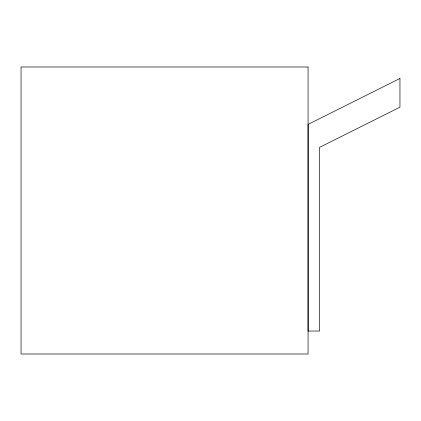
<?xml version="1.0" encoding="UTF-8"?>
<svg xmlns="http://www.w3.org/2000/svg" width="421" height="421" viewBox="0 0 421 421"><rect width="100%" height="100%" fill="white"/><g stroke="black" fill="none" stroke-linecap="round" stroke-linejoin="round"><path stroke-width="0.63" d="M399.95 78.474L308.104 124.395L308.104 331.043L319.586 331.043L319.586 147.355L399.95 107.176L399.95 78.474M308.061 66.992L21.05 66.992L21.05 354.008L308.061 354.008L308.061 66.992"/></g></svg>
